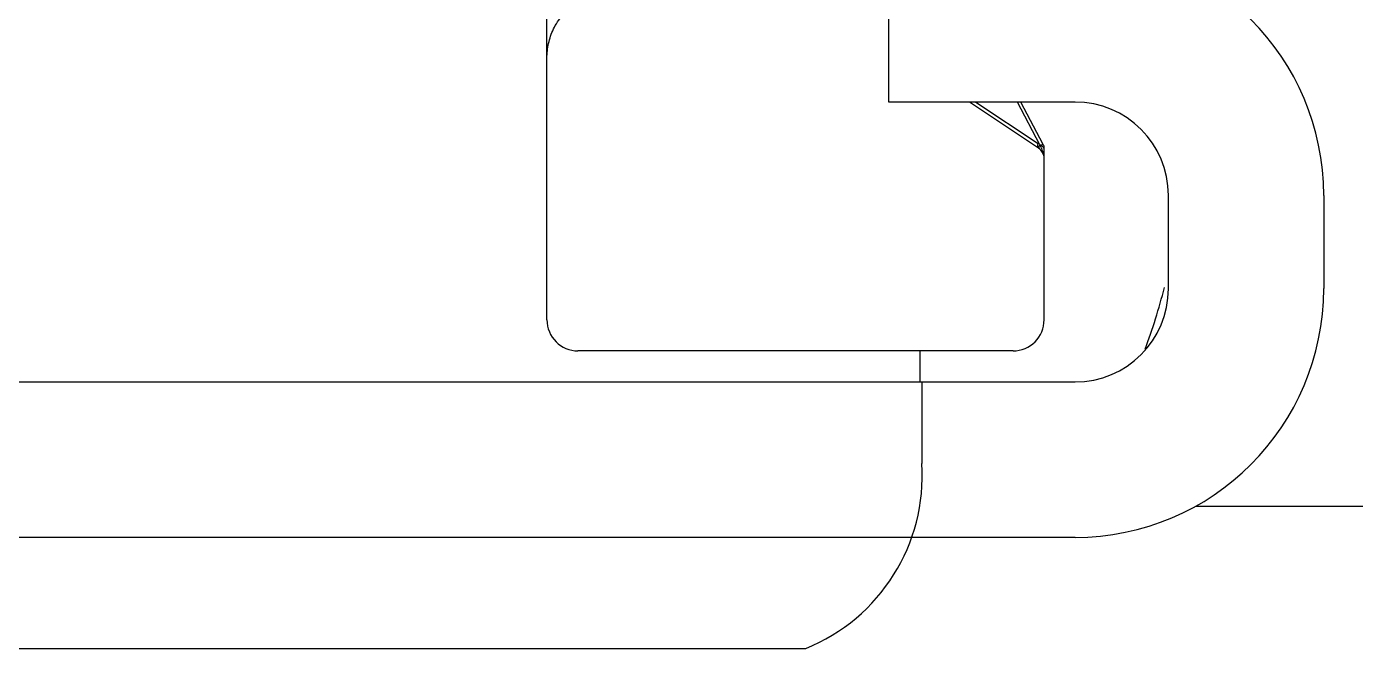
# Model space of a CAD drawing. Extents: x 1382187 to 1725648, y 860327 to 1571294.
# Drawn here: x 1506097.6 to 1506287.9, y 1228038.2 to 1228127.2 of the extents above; entities that cross this region are included whole.
import ezdxf

# ---------------------------------------------------------------- set-up
doc = ezdxf.new("R2010")
doc.units = 0
doc.header["$LTSCALE"] = 1000
doc.header["$MEASUREMENT"] = 0

msp = doc.modelspace()

# ---------------------------------------------------------------- linework, layer by layer
at = {"linetype": 'Continuous'}
for p, q in [((1506172.1, 1228085.24), (1506172.1, 1228210.98)), ((1506221.03, 1228116.38), (1506221.03, 1228138.63)), ((1506247.72, 1228116.38), (1506221.03, 1228116.38)), ((1506242.48, 1228109.79), (1506232.6, 1228116.38)), ((1506233.5, 1228116.39), (1506242.42, 1228110.48)), ((1506242.66, 1228110.29), (1506239.46, 1228116.38)), ((1506243.12, 1228110.34), (1506239.93, 1228116.38)), ((1506242.57, 1228110.03), (1506242.66, 1228110.29)), ((1506242.66, 1228110.29), (1506242.78, 1228110.15)), ((1506243, 1228110.06), (1506242.83, 1228110.14)), ((1506243.28, 1228108.45), (1506243.28, 1228109.72)), ((1506242.96, 1228109.56), (1506243.12, 1228109.08)), ((1506243.28, 1228085.24), (1506243.28, 1228108.31)), ((1506261.07, 1228089.69), (1506261.07, 1228103.04)), ((1506283.31, 1228103.04), (1506283.31, 1228089.69)), ((1506238.83, 1228080.79), (1506176.54, 1228080.79)), ((1506225.48, 1228080.79), (1506225.48, 1228076.34)), ((1505954.11, 1228076.34), (1506247.72, 1228076.34)), ((1506225.78, 1228076.34), (1506225.78, 1228064.65)), ((1506264.95, 1228058.55), (1509620.75, 1228058.55)), ((1506247.72, 1228054.1), (1505954.11, 1228054.1)), ((1505815.38, 1228038.21), (1506209.15, 1228038.21))]:
    msp.add_line(p, q, dxfattribs=at)
for centre, radius, start, end in [((1506247.72, 1228103.04), 35.59, 0, 90), ((1506247.72, 1228103.04), 13.35, 0, 90), ((1506240.69, 1228107.87), 3.13, 50.7761, 56.4499), ((1506241.5, 1228108.31), 1.78, 0, 56.3099), ((1506190.83, 1228094.38), 54.28, 16.6154, 16.8895), ((1506242.53, 1228109.28), 0.908, 70.2304, 73.9636), ((1506262.57, 1228115.79), 20.58, 196.6266, 197.6315), ((1506247.72, 1228089.69), 35.59, 270, 0), ((1506247.72, 1228089.69), 13.35, 270, 0), ((1506174.32, 1228111.93), 88.97, 339.6685, 345.625), ((1506176.54, 1228085.24), 4.45, 180, 270), ((1506238.83, 1228085.24), 4.45, 270, 0), ((1506199.14, 1228062.95), 26.69, 292.0243, 3.6521)]:
    msp.add_arc(centre, radius, start, end, dxfattribs=at)
for points, knots in [([(1506172.1, 1228122.67), (1506172.1, 1228123.38), (1506172.26, 1228124.82), (1506172.97, 1228126.92), (1506174.2, 1228128.88), (1506175.74, 1228129.73), (1506176.54, 1228129.73)], [0, 0, 0, 0, 0.235531, 0.478205, 0.731471, 1, 1, 1, 1]), ([(1506242.38, 1228109.94), (1506242.37, 1228109.97), (1506242.34, 1228110.15), (1506242.37, 1228110.34), (1506242.42, 1228110.48)], [0, 0, 0, 0, 0.200998, 1, 1, 1, 1]), ([(1506242.62, 1228109.69), (1506242.56, 1228109.74), (1506242.54, 1228109.88), (1506242.56, 1228109.99), (1506242.57, 1228110.03)], [0, 0, 0, 0, 0.67298, 1, 1, 1, 1]), ([(1506243.12, 1228110.34), (1506243.1, 1228110.36), (1506242.97, 1228110.2), (1506242.86, 1228110.2), (1506242.78, 1228110.15)], [0, 0, 0, 0, 0.259642, 1, 1, 1, 1]), ([(1506243.28, 1228109.71), (1506243.28, 1228109.82), (1506243.16, 1228109.96), (1506243.04, 1228110.03), (1506243, 1228110.06)], [0, 0, 0, 0, 0.684585, 1, 1, 1, 1]), ([(1506243.26, 1228109.93), (1506243.26, 1228109.9), (1506243.25, 1228109.83), (1506243.23, 1228109.77), (1506243.21, 1228109.74)], [0, 0, 0, 0, 0.483166, 1, 1, 1, 1]), ([(1506243.26, 1228109.93), (1506243.26, 1228109.9), (1506243.25, 1228109.83), (1506243.23, 1228109.77), (1506243.21, 1228109.74)], [0, 0, 0, 0, 0.483166, 1, 1, 1, 1]), ([(1506243.26, 1228109.93), (1506243.26, 1228109.9), (1506243.25, 1228109.83), (1506243.23, 1228109.77), (1506243.21, 1228109.74)], [0, 0, 0, 0, 0.483166, 1, 1, 1, 1]), ([(1506243.26, 1228109.93), (1506243.26, 1228109.9), (1506243.25, 1228109.83), (1506243.23, 1228109.77), (1506243.21, 1228109.74)], [0, 0, 0, 0, 0.483166, 1, 1, 1, 1])]:
    msp.add_open_spline(points, degree=3, knots=knots, dxfattribs=at)
msp.add_open_spline([(1506243.12, 1228110.34), (1506243.19, 1228110.21), (1506243.26, 1228110.07), (1506243.26, 1228109.93)], degree=3, dxfattribs=at)

doc.saveas('drawing.dxf')
